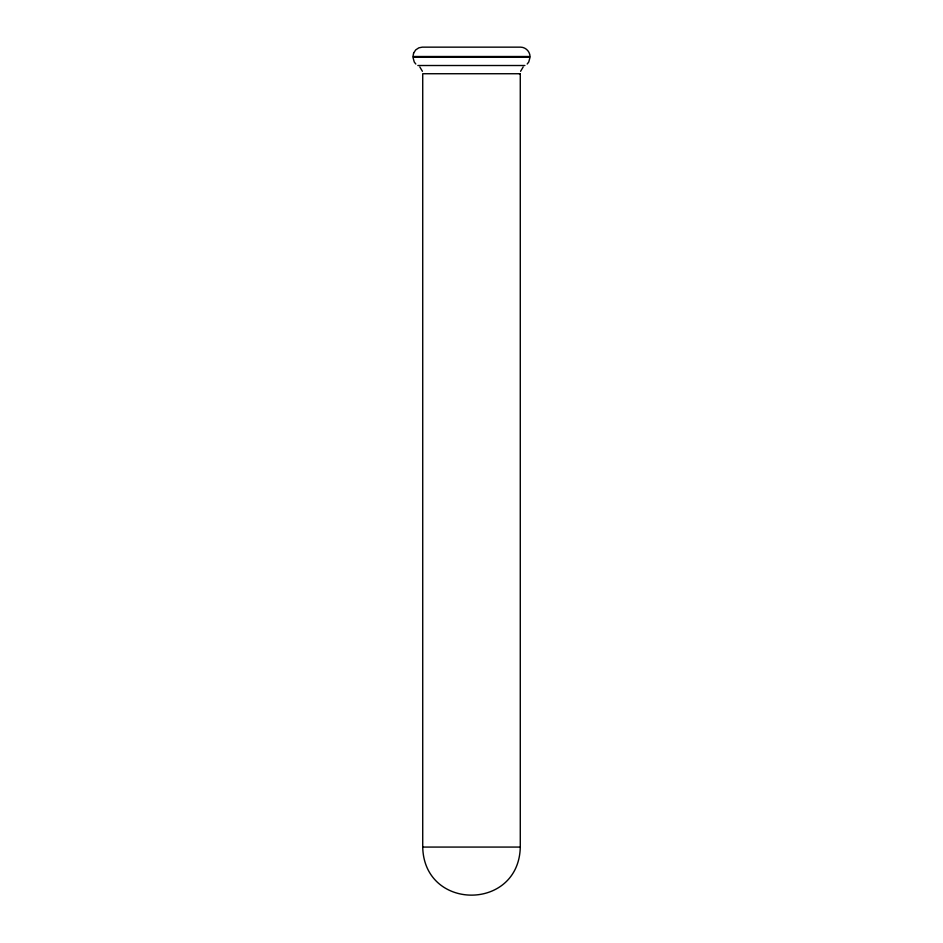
<?xml version="1.0" encoding="UTF-8"?>
<svg xmlns="http://www.w3.org/2000/svg" width="943" height="943" viewBox="0 0 943 943"><rect width="100%" height="100%" fill="white"/><g stroke="black" fill="none" stroke-linecap="round" stroke-linejoin="round"><path stroke-width="1.41" d="M520.277 847.073C518.886 911.15 424.114 911.15 422.723 847.073L422.723 73.731L520.277 73.731L520.277 847.073L422.723 847.073M520.595 71.303L523.176 66.965M527.184 64.018L528.74 62.038L530.037 57.299L412.963 57.299L414.26 62.038L415.816 64.018M417.855 65.515L524.897 65.515M519.334 73.731L520.265 73.731M419.824 66.965L422.405 71.303M413.623 53.067L412.963 56.509L530.037 56.509C529.931 51.5 525.687 47.244 520.666 47.15L422.334 47.15L418.881 47.81L415.71 49.896L413.623 53.067"/></g></svg>
